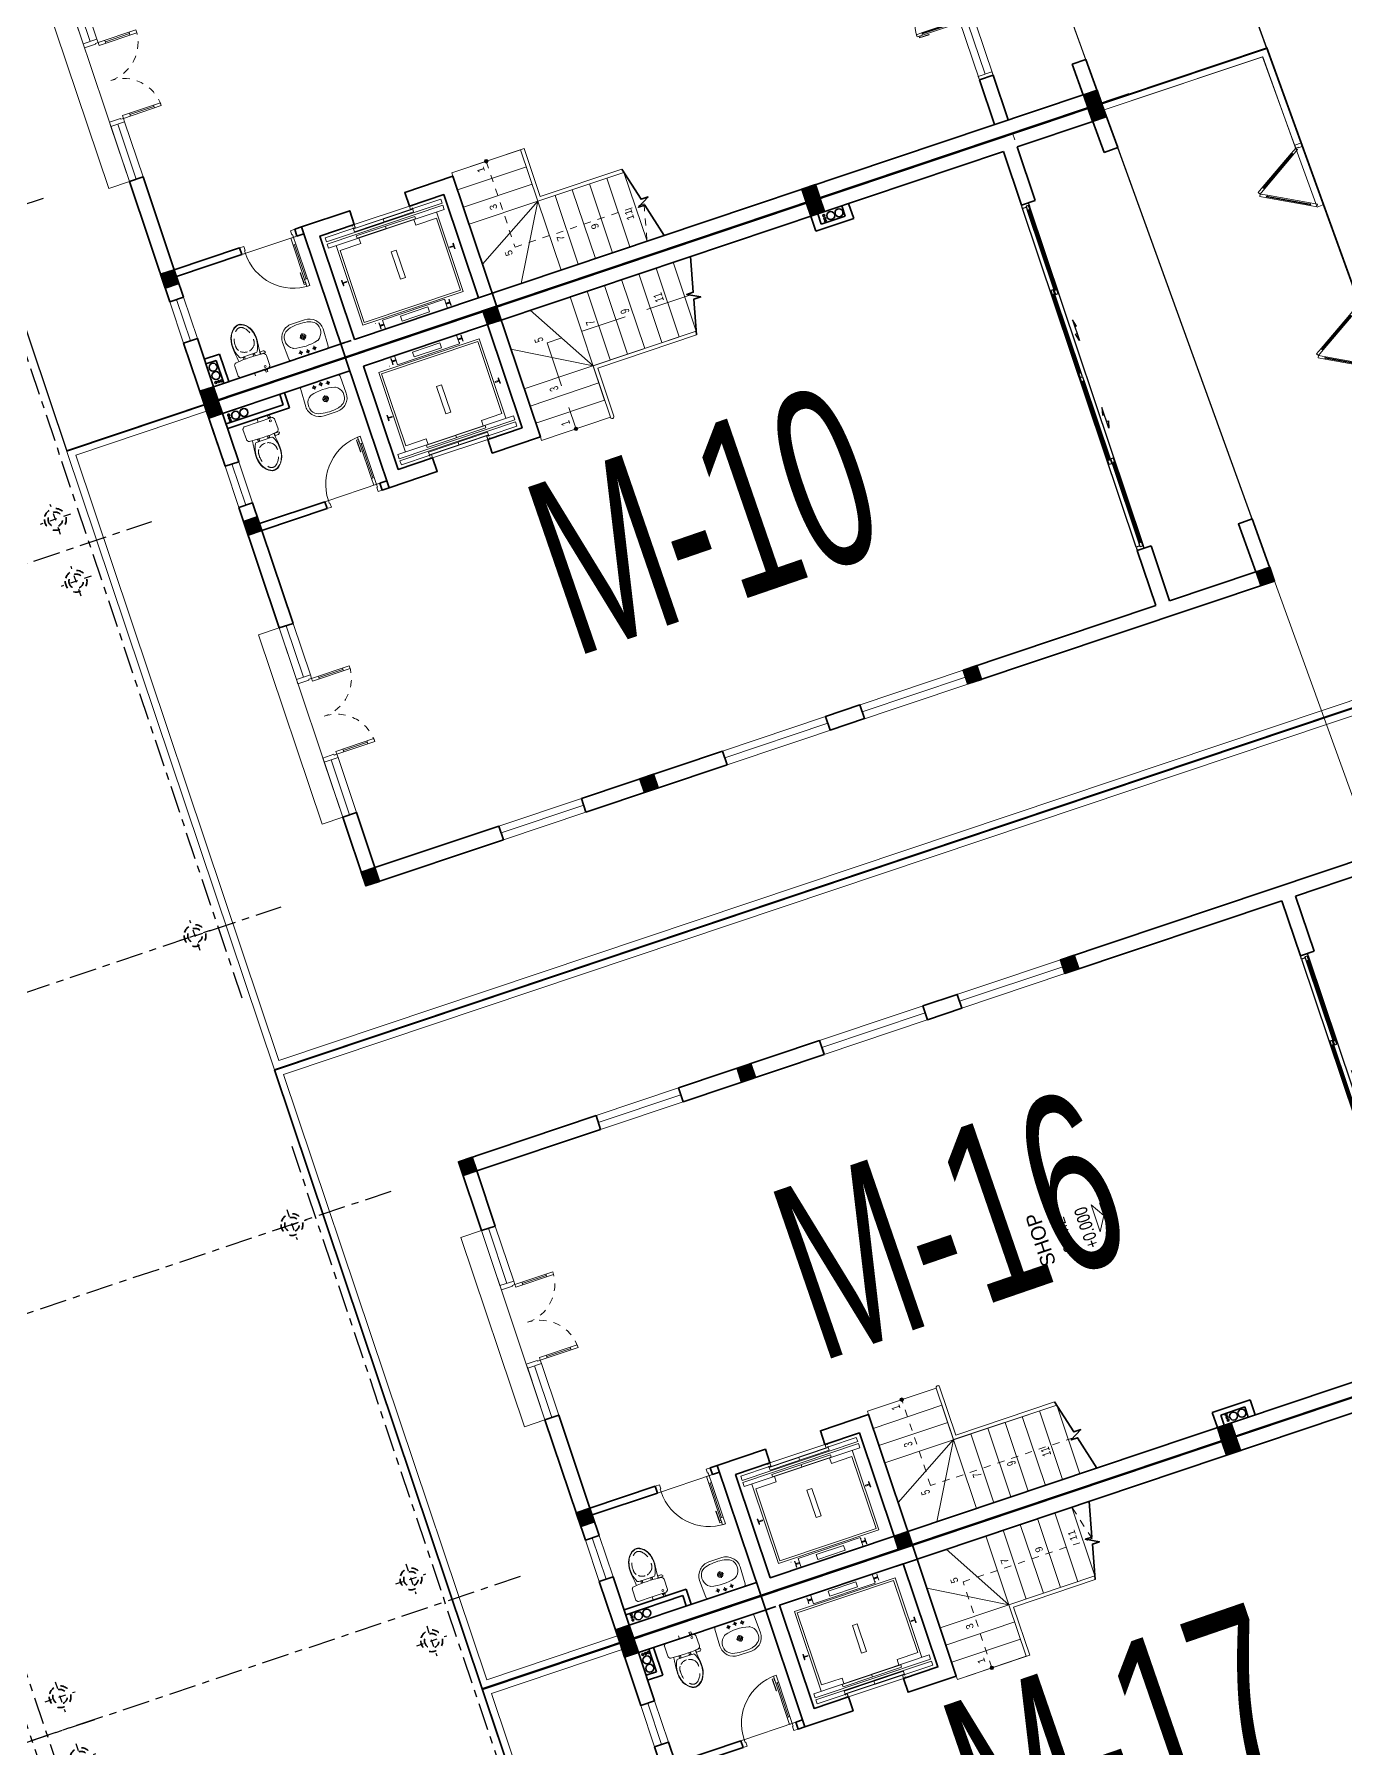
# Model space of a CAD drawing. Header units: metres. Extents: x 568006 to 1139366, y 2064802 to 4131555.
# Drawn here: x 568575.97 to 568594.03, y 2066243.28 to 2066266.89 of the extents above; entities that cross this region are included whole.
import ezdxf
from ezdxf.enums import TextEntityAlignment as Align
from ezdxf.xclip import XClip

# ---------------------------------------------------------------- set-up
doc = ezdxf.new("R2010")
doc.units = ezdxf.units.M
doc.header["$XCLIPFRAME"] = 0
for name, pattern in [('$AUDIT_BAD_LTYPE2', [0]), ('CENTER2', [1.125, 0.75, -0.125, 0.125, -0.125]), ('HIDDEN', [0.375, 0.25, -0.125]), ('HIDDEN2', [0.1875, 0.125, -0.0625]), ('xref-thap C (mb tang 32-2)$0$HIDDEN', [0.375, 0.25, -0.125])]:
    doc.linetypes.add(name, pattern=pattern)
doc.layers.get('0').update_dxf_attribs({"linetype": 'CONTINUOUS'})
doc.layers.get('DEFPOINTS').update_dxf_attribs({"color": 152, "linetype": 'CONTINUOUS'})
for name, color, linetype, lineweight in [('-CONCRETE', 1, 'CONTINUOUS', 35), ('-DIM', 9, 'CONTINUOUS', 13), ('-DOOR', 137, 'CONTINUOUS', 9), ('-FURNITURE', 46, 'CONTINUOUS', 9), ('-HATCH', 8, 'CONTINUOUS', 5), ('-KH', 143, 'CONTINUOUS', 13), ('-LINE1', 7, 'CONTINUOUS', 18), ('-LINE2', 252, 'CONTINUOUS', 9), ('-TEXT', 7, 'CONTINUOUS', 15), ('-WALL', 4, 'CONTINUOUS', 35), ('EC-Thiet bi', 8, 'CONTINUOUS', 25), ('hung-demlonha', 7, 'CONTINUOUS', 15)]:
    doc.layers.add(name, color=color, linetype=linetype, lineweight=lineweight)
for name, color, linetype in [('01.AXIS', 160, 'CENTER2'), ('APOLIC', 7, 'CONTINUOUS'), ('CDC.01.AXIS', 160, 'CENTER2'), ('datOlienke', 42, 'CONTINUOUS'), ('ghi_chu', 7, 'CONTINUOUS'), ('LoLK', 6, 'CONTINUOUS'), ('TEXT25', 2, 'CONTINUOUS'), ('ViaHeS', 32, 'CONTINUOUS')]:
    doc.layers.add(name, color=color, linetype=linetype)
doc.styles.add('1', font='arial.ttf')
doc.styles.add('kieuchuDim', font='arial.ttf', dxfattribs={"width": 0.75})
doc.styles.add('QH1', font='arialbd.ttf', dxfattribs={"width": 0.8})
doc.styles.add('SVN_AVO_thuong', font='')
doc.styles.add('T1', font='', dxfattribs={"height": 200})
doc.styles.get('SVN_AVO_thuong').set_extended_font_data('SVN-Avo')
doc.styles.get('T1').set_extended_font_data('VNgeometric Light')

# ---------------------------------------------------------------- blocks, each defined once
blk = doc.blocks.new('X-5M-DH-2-CORE$0$A$C75E80C28')
at = {"layer": '-LINE2', "linetype": 'Continuous', "ltscale": 2}
for p, q in [((-731, -149), (731, -149)), ((-731, -1305), (-731, -149)), ((-700, -179), (700, -179)), ((-700, -1225), (-700, -179)), ((-557, -113), (-560, -113)), ((-510, -22), (-510, -51)), ((-507, -22), (-510, -22)), ((-510, -109), (-510, -79)), ((-507, -22), (-507, -51)), ((-507, -109), (-507, -79)), ((-456, -57), (-501, -57)), ((-456, -60), (-501, -60)), ((-456, -70), (-501, -70)), ((-456, -73), (-501, -73)), ((-453, -63), (-453, -67)), ((-450, -63), (-450, -67)), ((450, -63), (450, -67)), ((453, -63), (453, -67)), ((456, -57), (501, -57)), ((456, -60), (501, -60)), ((456, -70), (501, -70)), ((456, -73), (501, -73)), ((457, -113), (460, -113)), ((507, -22), (510, -22)), ((507, -22), (507, -51)), ((507, -109), (507, -79)), ((510, -22), (510, -51)), ((510, -109), (510, -79)), ((700, -1225), (700, -179)), ((731, -1305), (731, -149)), ((840, -1305), (-840, -1305)), ((-840, -1365), (-840, -1305)), ((840, -1365), (-840, -1365)), ((840, -1395), (-840, -1395)), ((-840, -1395), (-840, -1455)), ((-700, -1225), (-400, -1225)), ((430, -1406), (-430, -1406)), ((-430, -1406), (-430, -1446)), ((425, -1309), (-425, -1309)), ((-425, -1343), (-425, -1309)), ((425, -1343), (-425, -1343)), ((-400, -1305), (-400, -1225)), ((0, -1309), (0, -1343)), ((0, -1406), (0, -1446)), ((700, -1225), (400, -1225)), ((400, -1305), (400, -1225)), ((425, -1343), (425, -1309)), ((430, -1406), (430, -1446)), ((840, -1365), (840, -1305)), ((840, -1395), (840, -1455)), ((-840, -1455), (-435, -1455)), ((-435, -1450), (-435, -1460)), ((-435, -1450), (-400, -1450)), ((-435, -1460), (-425, -1460)), ((-435, -1490), (-435, -1500)), ((-435, -1490), (-425, -1490)), ((-435, -1500), (-400, -1500)), ((-433, -1452), (-433, -1458)), ((-433, -1452), (-402, -1452)), ((-433, -1458), (-425, -1458)), ((-433, -1492), (-433, -1498)), ((-433, -1492), (-425, -1492)), ((-433, -1498), (-402, -1498)), ((430, -1446), (-430, -1446)), ((-425, -1458), (-425, -1460)), ((-425, -1490), (-425, -1492)), ((-402, -1452), (-402, -1498)), ((400, -1450), (-400, -1450)), ((-400, -1450), (-400, -1500)), ((400, -1450), (400, -1500)), ((435, -1450), (400, -1450)), ((435, -1500), (400, -1500)), ((402, -1452), (402, -1498)), ((433, -1452), (402, -1452)), ((433, -1498), (402, -1498)), ((433, -1458), (425, -1458)), ((425, -1458), (425, -1460)), ((435, -1460), (425, -1460)), ((425, -1490), (425, -1492)), ((435, -1490), (425, -1490)), ((433, -1492), (425, -1492)), ((433, -1452), (433, -1458)), ((433, -1492), (433, -1498)), ((435, -1450), (435, -1460)), ((840, -1455), (435, -1455)), ((435, -1490), (435, -1500))]:
    blk.add_line(p, q, dxfattribs=at)
for points in [[(-450, 0), (-450, -130), (450, -130), (450, 0)], [(-200, -29), (200, -29), (200, -101), (-200, -101)], [(-36, -584), (36, -584), (36, -984), (-36, -984)]]:
    blk.add_lwpolyline(points, close=True, dxfattribs=at)
for points in [[(-780, -789), (-751, -789, 0.414214), (-750, -788), (-750, -784), (-750, -780, 0.414214), (-751, -779), (-780, -779, -0.256978), (-784, -782), (-798, -782, -0.414214), (-801, -779), (-804, -750, 0.414214), (-807, -746), (-812, -746), (-812, -784), (-812, -822), (-807, -822, 0.414214), (-804, -818), (-801, -789, -0.414214), (-798, -786), (-784, -786, -0.256978), (-780, -789)], [(780, -789), (751, -789, -0.414214), (750, -788), (750, -784), (750, -780, -0.414214), (751, -779), (780, -779, 0.256978), (784, -782), (798, -782, 0.414214), (801, -779), (804, -750, -0.414214), (807, -746), (812, -746), (812, -784), (812, -822), (807, -822, -0.414214), (804, -818), (801, -789, 0.414214), (798, -786), (784, -786, 0.256978), (780, -789)]]:
    blk.add_lwpolyline(points, format="xyb", dxfattribs=at)
for centre, radius, start, end in [((-501, -51), 9.4, 180, 270), ((-501, -79), 9.4, 90, 180), ((-501, -51), 6.2, 180, 270), ((-501, -79), 6.2, 90, 180), ((-456, -63), 6.2, 360, 90), ((-456, -63), 3, 360, 90), ((-456, -67), 6.2, 270, 360), ((-456, -67), 3, 270, 360), ((456, -63), 6.2, 90, 180), ((456, -67), 6.2, 180, 270), ((456, -63), 3, 90, 180), ((456, -67), 3, 180, 270), ((501, -51), 6.2, 270, 360), ((501, -51), 9.4, 270, 360), ((501, -79), 9.4, 360, 90), ((501, -79), 6.2, 360, 90)]:
    blk.add_arc(centre, radius, start, end, dxfattribs=at)
blk = doc.blocks.new('A$C3F71457E')
at = {"layer": '-CONCRETE'}
blk.add_lwpolyline([(0, -100), (0, 400), (-1500, 400), (-1500, -1400), (0, -1400), (0, -900), (200, -900), (200, -1600), (-1700, -1600), (-1700, 600), (200, 600), (200, -100), (0, -100)], dxfattribs=at)
at = {"layer": '-LINE1'}
blk.add_line((0, -900), (0, -100), dxfattribs=at)
at = {"color": 2, "rotation": 90}
blk.add_blockref('X-5M-DH-2-CORE$0$A$C75E80C28', (-1500, -500), dxfattribs=at)
blk = doc.blocks.new('A$C18091ED7')
for p, q in [((0, -42), (0, 0)), ((146, -27), (179, -27)), ((146, -27), (146, -30)), ((146, -30), (166, -30)), ((153, -37), (146, -30)), ((152, 0), (152, -27)), ((152, 0), (179, 0)), ((153, -37), (166, -37)), ((153, -40), (153, -37)), ((153, -40), (178, -40)), ((153, -40), (178, -40)), ((153, -40), (153, -42)), ((185, -30), (166, -30)), ((178, -37), (166, -37)), ((185, -30), (178, -37)), ((178, -37), (178, -40)), ((178, -40), (178, -42)), ((179, 0), (179, -27)), ((179, -27), (185, -27)), ((185, -27), (185, -30)), ((-83, -267), (-83, -300)), ((-83, -278), (-83, -288)), ((-61, -290), (-83, -290)), ((-63, -265), (-81, -265)), ((-61, -267), (-61, -300)), ((61, -267), (61, -300)), ((61, -290), (83, -290)), ((63, -265), (81, -265)), ((83, -267), (83, -300)), ((83, -278), (83, -288)), ((165, -262), (165, -290)), ((168, -260), (228, -260)), ((168, -292), (207, -292)), ((231, -274), (231, -262))]:
    blk.add_line(p, q)
for points in [[(230, -219, -0.137407), (225, -235), (222, -241, -0.236081), (198, -255, -0.051961), (-198, -255, -0.236081), (-222, -241), (-225, -235, -0.137407), (-230, -219), (-230, -72, -0.198912), (-226, -63), (-209, -46, -0.198912), (-200, -42), (0, -42), (200, -42, -0.198912), (209, -46), (226, -63, -0.198912), (230, -72)], [(144, -619, -0.212405), (26, -734, -0.027685), (-1, -739, -0.022279), (-26, -734, -0.212405), (-144, -619, -0.142796), (-167, -428, -0.093005), (-128, -309, -0.256439), (-111, -300), (0, -300), (111, -300, -0.256439), (128, -309, -0.093005), (167, -428, -0.142796)]]:
    blk.add_lwpolyline(points, format="xyb", close=True)
at = {"linetype": 'xref-thap C (mb tang 32-2)$0$HIDDEN', "ltscale": 100}
blk.add_lwpolyline([(61, -669, -0.199031), (0, -699, -0.199031), (-61, -669, -0.218924), (-132, -478, -0.153791), (-112, -404, -0.236701), (0, -348, -0.236701), (112, -404, -0.153791), (132, -478, -0.218924)], format="xyb", close=True, dxfattribs=at)
blk.add_circle((166, -78), 13.9)
for centre, radius, start, end in [((-81, -267), 1.98, 90, 180), ((-63, -267), 1.98, 0, 90), ((63, -267), 1.98, 90, 180), ((81, -267), 1.98, 0, 90), ((168, -262), 2.47, 90, 180), ((168, -290), 2.47, 180, 270), ((207, -277), 15.5, 270, 306.4659), ((168, -225), 80.1, 306.4659, 320.3123), ((228, -274), 2.47, 320.3123, 0)]:
    blk.add_arc(centre, radius, start, end)
for points in [[(-156, -259), (-157, -267), (-164, -328), (-169, -385), (-184, -528), (-136, -679), (-50, -735), (-20, -741), (0, -744)], [(156, -259), (157, -267), (164, -328), (169, -385), (184, -528), (136, -679), (50, -735), (20, -741), (0, -744)]]:
    blk.add_open_spline(points, degree=3, knots=[130.613938, 130.613938, 130.613938, 130.613938, 152.852109, 311.129351, 417.703951, 561.383393, 697.692632, 710.812262, 710.812262, 710.812262, 710.812262])
blk = doc.blocks.new('*U286')
at = {"linetype": '$AUDIT_BAD_LTYPE2'}
for p, q in [((70, 100), (70, 600)), ((90, 600), (90, 100))]:
    blk.add_line(p, q, dxfattribs=at)
for points in [[(50, 600), (90, 600), (90, 700), (50, 700), (50, 600)], [(50, 603), (50, 100)], [(50, 100), (90, 100), (90, 0), (50, 0), (50, 100)]]:
    blk.add_lwpolyline(points)
for points in [[(118, 495), (118, 664), (90, 664), (90, 636), (113, 636), (113, 495)], [(0, 0), (50, 0), (50, -40), (60, -40), (60, -100), (0, -100)], [(800, 0), (750, 0), (750, -40), (740, -40), (740, -100), (800, -100)]]:
    blk.add_lwpolyline(points, close=True)
at = {"linetype": '$AUDIT_BAD_LTYPE2', "ltscale": 0.3}
blk.add_arc((50, 0), 700, 0, 90, dxfattribs=at)
blk = doc.blocks.new('C2')
at = {"layer": '-LINE1', "lineweight": 18}
blk.add_line((191910, -38809), (191841, -38737), dxfattribs=at)
at = {"ltscale": 100}
for p, q in [((191812, -37952), (192387, -38121)), ((192397, -38087), (191821, -37918)), ((191847, -38612), (191705, -38029)), ((191739, -38021), (191881, -38604))]:
    blk.add_line(p, q, dxfattribs=at)
for points in [[(191716, -37924), (191739, -38021), (191727, -38024), (191725, -38014), (191715, -38016), (191717, -38026), (191705, -38029), (191682, -37932)], [(191716, -37924), (191812, -37952), (191815, -37940), (191805, -37937), (191808, -37927), (191818, -37930), (191821, -37918), (191725, -37890)], [(192394, -38099), (192403, -38102), (192400, -38111), (192391, -38109), (192387, -38121), (192483, -38149), (192493, -38115), (192397, -38087)], [(191902, -38728), (191895, -38735), (191870, -38709), (191841, -38737), (191910, -38809), (191947, -38775)], [(191859, -38609), (191861, -38619), (191871, -38616), (191869, -38607), (191881, -38604), (191904, -38701), (191870, -38709), (191847, -38612)]]:
    blk.add_lwpolyline(points, close=True, dxfattribs=at)
at = {"color": 8, "ltscale": 100}
for points in [[(191808, -37927), (191805, -37937), (192400, -38111), (192403, -38102)], [(191715, -38016), (191725, -38014), (191871, -38616), (191861, -38619)]]:
    blk.add_lwpolyline(points, close=True, dxfattribs=at)
blk = doc.blocks.new('A$C5C575821')
at = {"layer": '-CONCRETE'}
h = blk.add_hatch(color=256, dxfattribs=at)
h.dxf.hatch_style = 1
h.paths.add_polyline_path([(0, 200), (0, 0), (200, 0), (200, 200)])
blk.add_lwpolyline([(0, 0), (200, 0), (200, 200), (0, 200)], close=True, dxfattribs=at)
blk = doc.blocks.new('*U268')
for p, q in [((-1110, 450), (-1150, 450)), ((-1130, 100), (-1130, 450)), ((-90, 450), (-50, 450)), ((-70, 100), (-70, 450)), ((-1110, 100), (-1150, 100)), ((-90, 100), (-50, 100))]:
    blk.add_line(p, q)
for points in [[(-1150, 0), (-1110, 0), (-1110, 550), (-1150, 550)], [(-50, 0), (-90, 0), (-90, 550), (-50, 550)], [(-1200, -200), (-1140, -200), (-1140, -40), (-1150, -40), (-1150, 0), (-1200, 0)], [(0, -200), (-60, -200), (-60, -40), (-50, -40), (-50, 0), (0, 0)]]:
    blk.add_lwpolyline(points, close=True)
at = {"linetype": 'HIDDEN', "ltscale": 0.1}
for centre, start, end in [((-1150, 0), 0, 90), ((-50, 0), 90, 180)]:
    blk.add_arc(centre, 550, start, end, dxfattribs=at)
blk = doc.blocks.new('A$C4ace49fd')
for p, q in [((167, 414), (224, 414)), ((195, 383), (195, 443)), ((267, 429), (324, 429)), ((295, 398), (295, 458)), ((295, 165), (295, 264)), ((367, 414), (424, 414)), ((395, 383), (395, 443)), ((249, 215), (342, 215))]:
    blk.add_line(p, q)
for points in [[(0, 200, 0.414214), (200, 0), (390, 0, 0.414214), (590, 200), (581, 446, 0.409799), (551, 475), (39, 475, 0.403607), (9, 446)], [(177, 40, 0.090773), (424, 43, 0.149887), (521, 96, 0.430722), (482, 321, 0.080637), (470, 327, 0.127732), (125, 329, 0.074208), (114, 325, 0.443092), (69, 96, 0.13364), (154, 46, 0.033617)]]:
    blk.add_lwpolyline(points, format="xyb", close=True)
for centre, radius in [((195, 414), 17.5), ((295, 215), 37.5), ((295, 215), 22.5), ((295, 215), 22.5), ((295, 429), 17.5), ((395, 414), 17.5)]:
    blk.add_circle(centre, radius)
blk = doc.blocks.new('*U182')
at = {"color": 8, "ltscale": 100}
for p, q in [((50, 100), (4969, 100)), ((50, 0), (4969, 0))]:
    blk.add_line(p, q, dxfattribs=at)
at = {"ltscale": 100}
for p, q in [((105, 45), (1245, 45)), ((1245, 10), (105, 10)), ((1315, 90), (2440, 90)), ((2440, 55), (1315, 55)), ((3704, 90), (2580, 90)), ((2580, 55), (3704, 55)), ((4914, 45), (3774, 45)), ((3774, 10), (4914, 10))]:
    blk.add_line(p, q, dxfattribs=at)
for points in [[(50, 100), (0, 100), (0, 0), (50, 0), (50, 10), (35, 10), (35, 45), (50, 45)], [(5019, 0), (4969, 0), (4969, 10), (4984, 10), (4984, 45), (4969, 45), (4969, 100), (5019, 100)]]:
    blk.add_lwpolyline(points, close=True)
for points in [[(105, 32), (95, 32), (95, 22), (105, 22), (105, 10), (35, 10), (35, 45), (105, 45)], [(1245, 90), (1315, 90), (1315, 77), (1305, 77), (1305, 67), (1315, 67), (1315, 55), (1245, 55)], [(1315, 10), (1245, 10), (1245, 22), (1255, 22), (1255, 32), (1245, 32), (1245, 45), (1315, 45)], [(2440, 67), (2450, 67), (2450, 77), (2440, 77), (2440, 90), (2510, 90), (2510, 55), (2440, 55)], [(2580, 67), (2570, 67), (2570, 77), (2580, 77), (2580, 90), (2510, 90), (2510, 55), (2580, 55)], [(3774, 90), (3704, 90), (3704, 77), (3714, 77), (3714, 67), (3704, 67), (3704, 55), (3774, 55)], [(3704, 10), (3774, 10), (3774, 22), (3764, 22), (3764, 32), (3774, 32), (3774, 45), (3704, 45)], [(4914, 32), (4924, 32), (4924, 22), (4914, 22), (4914, 10), (4984, 10), (4984, 45), (4914, 45)]]:
    blk.add_lwpolyline(points, close=True, dxfattribs=at)
at = {"color": 8, "ltscale": 100}
for points in [[(1255, 32), (1255, 22), (95, 22), (95, 32)], [(1305, 67), (1305, 77), (2450, 77), (2450, 67)], [(3714, 67), (3714, 77), (2570, 77), (2570, 67)], [(3764, 32), (3764, 22), (4924, 22), (4924, 32)]]:
    blk.add_lwpolyline(points, close=True, dxfattribs=at)
for points in [[(1822, -65), (1822, -90), (1722, -65), (2022, -65), (1922, -40), (1922, -65)], [(3197, -65), (3197, -90), (3297, -65), (2997, -65), (3097, -40), (3097, -65)]]:
    blk.add_lwpolyline(points)
blk = doc.blocks.new('A$C6C59402F')
at = {"layer": '-HATCH', "true_color": 0x8c8896}
h = blk.add_hatch(color=252, dxfattribs=at)
h.dxf.hatch_style = 1
edge = h.paths.add_edge_path()
edge.add_arc((7.05, 10.91), 0.0246, 0, 360)
at = {"layer": '-CONCRETE'}
for centre, radius in [((8.671, 15.388), 0.013), ((8.72, 15.297), 0.055), ((8.709, 15.388), 0.013), ((8.751, 15.388), 0.013), ((8.72, 15.177), 0.055), ((8.671, 6.738), 0.013), ((8.72, 6.647), 0.055), ((8.709, 6.738), 0.013), ((8.751, 6.738), 0.013), ((8.72, 6.527), 0.055)]:
    blk.add_circle(centre, radius, dxfattribs=at)
at = {"layer": '-DOOR'}
for p, q in [((5.75, 15.66), (3, 15.66)), ((2, 13.66), (2, 12.46)), ((2, 12.46), (2, 13.66)), ((2.1, 13.66), (2.1, 12.46)), ((2.1, 12.46), (2.1, 13.66)), ((2.2, 13.66), (2.2, 12.46)), ((2.2, 12.46), (2.2, 13.66)), ((2.099, 10.41), (2.1, 8.91)), ((2, 8.41), (2, 8.91)), ((2.199, 8.41), (2.199, 8.91)), ((2.1, 8.41), (2.1, 6.91))]:
    blk.add_line(p, q, dxfattribs=at)
for points in [[(3.8, 15.66), (3, 15.66), (3, 15.46), (3.8, 15.46)], [(5.75, 15.66), (5, 15.66), (5, 15.46), (5.75, 15.46)], [(7.5, 15.66), (8.1, 15.66), (8.1, 15.46), (7.5, 15.46)], [(2.199, 6.91), (2.2, 10.41), (2, 10.41), (1.999, 6.91)]]:
    blk.add_lwpolyline(points, close=True, dxfattribs=at)
for points in [[(3.8, 15.56), (3, 15.56)], [(5.75, 15.56), (5, 15.56)], [(8.1, 15.56), (7.5, 15.56)]]:
    blk.add_lwpolyline(points, dxfattribs=at)
at = {"layer": '-KH', "linetype": 'HIDDEN2', "ltscale": 5}
blk.add_lwpolyline([(8.3, 8.838), (8.3, 10.91), (7.075, 10.91)], dxfattribs=at)
at = {"layer": '-KH'}
blk.add_circle((7.05, 10.91), 0.0246, dxfattribs=at)
at = {"layer": '-LINE1'}
for p, q in [((7.05, 10.41), (7.05, 11.41)), ((7.05, 11.41), (7.1, 11.41)), ((7.3, 11.41), (7.3, 10.41)), ((7.55, 11.41), (7.55, 10.41)), ((7.8, 11.41), (7.8, 8.91)), ((7.8, 10.41), (8.377, 11.41)), ((7.8, 10.41), (8.8, 10.987)), ((7.8, 10.41), (7.05, 10.41)), ((7.3, 10.41), (8.8, 10.41)), ((7.8, 8.91), (7.8, 10.41)), ((7.75, 10.36), (7.05, 10.36)), ((7.75, 8.922), (7.75, 10.36)), ((7.8, 10.16), (8.8, 10.16)), ((7.8, 9.91), (8.8, 9.91)), ((7.8, 9.66), (8.8, 9.66)), ((7.8, 9.41), (8.8, 9.41)), ((7.8, 9.16), (8.8, 9.16)), ((7.8, 8.91), (8.8, 8.91)), ((9, 3.91), (8.9, 3.91))]:
    blk.add_line(p, q, dxfattribs=at)
blk.add_lwpolyline([(9, 0.21), (9, 17.66), (0, 17.66), (0, 0)], close=True, dxfattribs=at)
for points in [[(8.9, 15.66), (8.9, 17.56), (0.1, 17.56), (0.1, 0.102), (4.298, 0.2)], [(3, 15.66), (3, 15.96), (5.75, 15.96), (5.75, 15.66)], [(7.523, 0.276), (8.9, 0.308), (8.9, 2.61)]]:
    blk.add_lwpolyline(points, dxfattribs=at)
blk.add_arc((7.05, 10.385), 0.025, 90, 270, dxfattribs=at)
at = {"layer": '-LINE2'}
blk.add_line((7.2, 13.71), (7.2, 14.51), dxfattribs=at)
at = {"layer": '-WALL'}
for p, q in [((2, 15.66), (3, 15.66)), ((2, 13.66), (2, 15.66)), ((3, 15.66), (3, 15.46)), ((5.75, 15.66), (7.5, 15.66)), ((5.75, 15.46), (5.75, 15.66)), ((7.5, 15.66), (7.5, 15.46)), ((8.1, 15.66), (8.1, 15.46)), ((8.1, 15.66), (9, 15.66)), ((9, 15.66), (9, 2.615)), ((2.2, 15.46), (3, 15.46)), ((2.2, 13.66), (2.2, 15.46)), ((5.75, 15.46), (7.1, 15.46)), ((7.1, 14.51), (7.1, 15.46)), ((7.2, 15.46), (7.5, 15.46)), ((7.2, 14.51), (7.2, 15.46)), ((8.1, 15.46), (8.8, 15.46)), ((8.58, 14.56), (8.58, 15.46)), ((8.65, 14.63), (8.65, 15.46)), ((8.8, 15.46), (8.8, 13.61)), ((7.2, 14.51), (7.1, 14.51)), ((8.58, 14.56), (8.8, 14.56)), ((8.65, 14.63), (8.8, 14.63)), ((7.1, 13.61), (7.1, 13.71)), ((7.2, 13.71), (7.1, 13.71)), ((7.2, 13.61), (7.2, 13.71)), ((2, 13.66), (2.2, 13.66)), ((2, 12.46), (2, 10.41)), ((2, 12.46), (2.2, 12.46)), ((2.2, 12.46), (2.2, 10.41)), ((8.8, 11.41), (8.8, 4.11)), ((2.199, 10.41), (2, 10.41)), ((2, 10.41), (2.2, 10.41)), ((2.199, 6.91), (1.999, 6.91)), ((2, 2.452), (2, 6.91)), ((2, 6.91), (2.2, 6.91)), ((2.2, 4.11), (2.2, 6.91)), ((8.58, 6.36), (8.58, 6.91)), ((8.58, 6.91), (8.8, 6.91)), ((8.65, 6.46), (8.65, 6.81)), ((8.65, 6.46), (8.8, 6.46)), ((8.58, 6.36), (8.8, 6.36)), ((3, 4.11), (2.2, 4.11)), ((3, 3.91), (3, 4.11)), ((8.8, 4.11), (8.019, 4.11)), ((8.019, 3.91), (8.019, 4.11)), ((8.019, 4.11), (8.019, 3.91)), ((3, 3.91), (2.2, 3.91)), ((2.2, 2.657), (2.2, 3.91)), ((8.8, 3.91), (8.019, 3.91)), ((8.8, 3.91), (8.8, 2.81)), ((8.345, 2.8), (8.8, 2.81)), ((8.35, 2.6), (9, 2.615))]:
    blk.add_line(p, q, dxfattribs=at)
at = {"layer": '-WALL', "color": 250}
for p, q in [((2.2, 8.91), (2, 8.91)), ((2.2, 8.41), (2, 8.41))]:
    blk.add_line(p, q, dxfattribs=at)
at = {"layer": '-WALL'}
blk.add_lwpolyline([(2, 8.91), (2.2, 8.91), (2.2, 8.41), (2, 8.41)], close=True, dxfattribs=at)
for points in [[(7.75, 8.922), (8.226, 8.803), (8.226, 8.702), (8.32, 8.874), (8.32, 8.78), (8.8, 8.66)], [(8.65, 6.81), (8.8, 6.81)], [(2, 2.452), (2.91, 2.473), (2.905, 2.673), (2.2, 2.657)], [(8.35, 2.6), (8.345, 2.8)]]:
    blk.add_lwpolyline(points, dxfattribs=at)
at = {"layer": 'EC-Thiet bi'}
blk.add_lwpolyline([(2.65, 2.467), (8.35, 2.6)], dxfattribs=at)
at = {"layer": '-DOOR'}
for name, p, xscale, yscale, zscale, rotation in [('*U268', (5, 15.46), -0.001, 0.001, 0.001, 180), ('*U286', (7.2, 13.71), -0.001, 0.001, 0.001, 269.9999999899506), ('C2', (115.959, 163.258), -0.001, 0.001, 0.001, 44.96683109927837), ('C2', (-111.541, 157.95), 0.0009999999999999994, 0.0009999999999999994, 0.0009999999999999994, 317.706486857325)]:
    blk.add_blockref(name, p, dxfattribs=dict(at, xscale=xscale, yscale=yscale, zscale=zscale, rotation=rotation))
at = {"layer": '-FURNITURE', "yscale": 0.001, "zscale": 0.001, "rotation": 270}
for name, p, xscale in [('A$C18091ED7', (8.574, 15.034), 0.001), ('A$C4ace49fd', (8.325, 13.754), -0.001)]:
    blk.add_blockref(name, p, dxfattribs=dict(at, xscale=xscale))
at = {"layer": '-WALL', "xscale": 0.001, "yscale": 0.001, "zscale": 0.001}
for p in [(2, 15.46), (7.1, 15.46), (8.8, 15.46), (2, 11.41), (8.8, 11.41), (2, 6.71), (8.8, 6.71), (2, 2.452), (8.8, 2.615)]:
    blk.add_blockref('A$C5C575821', p, dxfattribs=at)
at = {"layer": '-WALL', "xscale": 0.001, "yscale": 0.001, "zscale": 0.001, "rotation": 180}
blk.add_blockref('A$C3F71457E', (7.3, 12.01), dxfattribs=at)
at = {"layer": 'EC-Thiet bi', "xscale": 0.001, "yscale": 0.001, "zscale": 0.001}
blk.add_blockref('*U182', (3, 4.01), dxfattribs=at)
at = {"layer": 'DEFPOINTS', "style": 'T1', "width": 0.7}
for s, p in [('1', (7.139, 10.962)), ('3', (7.639, 10.962)), ('5', (8.342, 10.946)), ('7', (8.342, 10.196)), ('9', (8.342, 9.696)), ('11', (8.342, 9.196))]:
    blk.add_text(s, height=0.12, dxfattribs=at).set_placement(p)
blk = doc.blocks.new('A$C758D662A')
at = {"linetype": 'HIDDEN', "ltscale": 500}
for radius in [300, 200]:
    blk.add_circle((0, 0), radius, dxfattribs=at)
at = {"layer": 'CDC.01.AXIS', "ltscale": 200}
for p, q in [((437, 0), (-437, 0)), ((0, 437), (0, -437))]:
    blk.add_line(p, q, dxfattribs=at)
blk = doc.blocks.new('MAU M1SH')
at = {"layer": '01.AXIS', "ltscale": 500}
for p, q in [((-370, 15724), (-370, -2671)), ((5410, 15724), (5410, -2671)), ((-1468, 14700), (6323, 14700)), ((-1468, 9100), (6323, 9100)), ((-1468, 4400), (6323, 4400)), ((-1575, -100), (6216, -100))]:
    blk.add_line(p, q, dxfattribs=at)
at = {"xscale": 0.5, "yscale": 0.5, "zscale": 0.5}
for p in [(-30, 14700), (5070, 14700), (-30, 9550), (5070, 9550), (-30, 8650), (5070, 8650), (-30, 4850), (5070, 4850), (-30, 3950), (5070, 3950), (-30, -100), (5070, -100)]:
    blk.add_blockref('A$C758D662A', p, dxfattribs=at)
blk = doc.blocks.new('*U181')
for points in [[(22, 564), (22, 734), (50, 734), (50, 706), (27, 706), (27, 564)], [(0, 0), (50, 0), (50, -40), (60, -40), (60, -246), (0, -246)], [(1599, 0), (1549, 0), (1549, -40), (1539, -40), (1539, -246), (1599, -246)]]:
    blk.add_lwpolyline(points, close=True)
for points in [[(50, 670), (90, 670), (90, 770), (50, 770), (50, 670)], [(50, 673), (50, 100)], [(1549, 629), (1509, 629), (1509, 729), (1549, 729), (1549, 629)], [(1549, 632), (1549, 100)], [(50, 100), (90, 100), (90, 0), (50, 0), (50, 100)], [(1549, 100), (1509, 100), (1509, 0), (1549, 0), (1549, 100)]]:
    blk.add_lwpolyline(points)
at = {"ltscale": 0.3}
for points in [[(820, 0, 0.414214), (50, 770, 0.414214)], [(820, 0, -0.414214), (1549, 729, -0.414214)]]:
    blk.add_lwpolyline(points, format="xyb", dxfattribs=at)
at = {"layer": 'APOLIC', "linetype": '$AUDIT_BAD_LTYPE2'}
for p, q in [((70, 100), (70, 670)), ((90, 670), (90, 100)), ((1509, 629), (1509, 100)), ((1529, 100), (1529, 629))]:
    blk.add_line(p, q, dxfattribs=at)
blk = doc.blocks.new('M15')
at = {"layer": '-HATCH', "true_color": 0x8c8896}
h = blk.add_hatch(color=252, dxfattribs=at)
h.dxf.hatch_style = 1
edge = h.paths.add_edge_path()
edge.add_arc((1949, 10695), 24.6, 0, 360)
at = {"layer": '-CONCRETE'}
for centre, radius in [((243, 15197, 0), 13), ((243, 15155, 0), 13), ((243, 15117, 0), 13), ((334, 15166, 0), 55), ((455, 15166, 0), 55)]:
    blk.add_circle(centre, radius, dxfattribs=at)
at = {"layer": '-DOOR'}
for p, q in [((3250, 15446), (6000, 15446)), ((3950, 3896), (850, 3896)), ((1643, 3796), (900, 3796)), ((3950, 3696), (850, 3696))]:
    blk.add_line(p, q, dxfattribs=at)
for points in [[(1500, 15446), (900, 15446), (900, 15246), (1500, 15246)], [(3250, 15446), (4050, 15446), (4050, 15246), (3250, 15246)], [(5250, 15446), (6000, 15446), (6000, 15246), (5250, 15246)], [(900, 3696), (850, 3696), (850, 3896), (900, 3896)]]:
    blk.add_lwpolyline(points, close=True, dxfattribs=at)
for points in [[(900, 15346), (1500, 15346)], [(3250, 15346), (4050, 15346)], [(5250, 15346), (6000, 15346)]]:
    blk.add_lwpolyline(points, dxfattribs=at)
at = {"layer": '-HATCH'}
blk.add_line((1800, 13496), (1800, 14296), dxfattribs=at)
at = {"layer": '-KH', "linetype": 'HIDDEN2', "ltscale": 5}
blk.add_line((700, 8820), (200, 8945), dxfattribs=at)
blk.add_lwpolyline([(1949, 10695), (700, 10695), (700, 8820)], dxfattribs=at)
at = {"layer": '-KH'}
blk.add_circle((1949, 10695), 24.6, dxfattribs=at)
at = {"layer": '-LINE1'}
for p, q in [((1200, 10195), (623, 11195)), ((1200, 11195), (1200, 10195)), ((1450, 10195), (1450, 11195)), ((1450, 11195), (1450, 10195)), ((1700, 10195), (1700, 11195)), ((1700, 11195), (1700, 10195)), ((1900, 11195), (1949, 11195)), ((1949, 10195), (1949, 11195)), ((1949, 11195), (1949, 10145)), ((1200, 10195), (200, 10772)), ((1200, 8945), (1200, 10195)), ((1200, 10195), (1949, 10195)), ((1250, 8958), (1250, 10145)), ((1250, 10145), (1949, 10145))]:
    blk.add_line(p, q, dxfattribs=at)
at = {"layer": '-LINE1', "lineweight": 18}
for p, q in [((1200, 10195), (200, 10195)), ((1200, 9945), (200, 9945)), ((1200, 9695), (200, 9695)), ((1200, 9445), (200, 9445)), ((1200, 9195), (200, 9195)), ((1200, 8945), (200, 8945)), ((200, 8695), (200, 8695))]:
    blk.add_line(p, q, dxfattribs=at)
at = {"layer": '-LINE1'}
blk.add_lwpolyline([(6000, 15446), (6000, 15746), (3250, 15746), (3250, 15446)], dxfattribs=at)
at = {"layer": '-LINE2'}
blk.add_line((3950, 3696), (850, 3696), dxfattribs=at)
blk.add_lwpolyline([(650, 2416), (4445, 2504)], dxfattribs=at)
at = {"layer": '-WALL'}
for p, q in [((0, 15446), (900, 15446)), ((0, 2801), (0, 15446)), ((900, 15246), (900, 15446)), ((1500, 15446), (3250, 15446)), ((1500, 15246), (1500, 15446)), ((3250, 15246), (3250, 15446)), ((200, 15246), (900, 15246)), ((200, 13346), (200, 15246)), ((530, 15096), (530, 15246)), ((600, 15026), (600, 15246)), ((1500, 15246), (1800, 15246)), ((1800, 14296), (1800, 15246)), ((1900, 15246), (3250, 15246)), ((1900, 14296), (1900, 15246)), ((530, 15096), (200, 15096)), ((600, 15026), (200, 15026)), ((1800, 14296), (1900, 14296)), ((1800, 13496), (1900, 13496)), ((1800, 13396), (1800, 13496)), ((200, 13396), (200, 13246)), ((200, 11496), (200, 2605)), ((850, 3896), (200, 3896)), ((850, 3696), (850, 3896)), ((850, 3696), (200, 3696)), ((200, 2605), (650, 2616)), ((650, 2616), (650, 2416)), ((650, 2416), (0, 2401))]:
    blk.add_line(p, q, dxfattribs=at)
for points in [[(1900, 13496), (1900, 13396)], [(1250, 8958), (774, 8838), (774, 8737), (680, 8909), (680, 8815), (200, 8695)]]:
    blk.add_lwpolyline(points, dxfattribs=at)
at = {"layer": 'LoLK'}
blk.add_lwpolyline([(6001, 140), (11000, 5256), (11000, 17446), (0, 17446), (0, 0)], close=True, dxfattribs=at)
at = {"layer": '-DOOR'}
for name, p, rotation in [('*U268', (4050, 15246), 180), ('*U286', (1800, 13496), 90.00000000000001)]:
    blk.add_blockref(name, p, dxfattribs=dict(at, rotation=rotation))
at = {"layer": '-DOOR', "xscale": 0.8130081300813009, "yscale": 0.8130081300813009, "zscale": 0.8130081300813009}
blk.add_blockref('*U181', (1643, 3896), dxfattribs=at)
at = {"layer": '-FURNITURE', "xscale": -1, "rotation": 90}
blk.add_blockref('A$C18091ED7', (158, 14649), dxfattribs=at)
at = {"layer": '-FURNITURE', "rotation": 90.00000000000001}
blk.add_blockref('A$C4ace49fd', (675, 13562), dxfattribs=at)
at = {"layer": '-WALL', "xscale": -1}
for p in [(200, 15246), (1900, 15246), (200, 6496), (200, 2401)]:
    blk.add_blockref('A$C5C575821', p, dxfattribs=at)
at = {"layer": '-WALL', "xscale": -1, "rotation": 180}
blk.add_blockref('A$C3F71457E', (1700, 11796), dxfattribs=at)
at = {"layer": '-TEXT', "style": 'T1'}
for s, p in [('5', (613, 10753)), ('3', (1282, 10753)), ('1', (1824, 10753)), ('7', (581, 10010)), ('9', (586, 9510)), ('11', (547, 9010))]:
    blk.add_text(s, height=100, rotation=0, dxfattribs=at).set_placement(p)
blk = doc.blocks.new('M16')
at = {"layer": '-HATCH', "true_color": 0x8c8896}
h = blk.add_hatch(color=252, dxfattribs=at)
h.dxf.hatch_style = 1
edge = h.paths.add_edge_path()
edge.add_arc((1950, 11114), 24.6, 0, 360)
at = {"layer": '-CONCRETE'}
for centre, radius in [((249, 15592, 0), 13), ((291, 15592, 0), 13), ((329, 15592, 0), 13), ((280, 15502, 0), 55), ((280, 15381, 0), 55), ((280, 6852, 0), 55), ((249, 6942, 0), 13), ((291, 6942, 0), 13), ((329, 6942, 0), 13), ((280, 6731, 0), 55)]:
    blk.add_circle(centre, radius, dxfattribs=at)
at = {"layer": '-DOOR'}
for p, q in [((3250, 15864), (6000, 15864)), ((6800, 13864), (6800, 12664)), ((6800, 12664), (6800, 13864)), ((6900, 13864), (6900, 12664)), ((6900, 12664), (6900, 13864)), ((7000, 13864), (7000, 12664)), ((7000, 12664), (7000, 13864)), ((6901, 10614), (6900, 9114)), ((6801, 8614), (6801, 9114)), ((7000, 8614), (7000, 9114)), ((6900, 8614), (6900, 7114))]:
    blk.add_line(p, q, dxfattribs=at)
for points in [[(1500, 15864), (900, 15864), (900, 15664), (1500, 15664)], [(3250, 15864), (4000, 15864), (4000, 15664), (3250, 15664)], [(5200, 15864), (6000, 15864), (6000, 15664), (5200, 15664)], [(6801, 7114), (6800, 10615), (7000, 10615), (7001, 7114)]]:
    blk.add_lwpolyline(points, close=True, dxfattribs=at)
for points in [[(900, 15764), (1500, 15764)], [(3250, 15764), (4000, 15764)], [(5200, 15764), (6000, 15764)]]:
    blk.add_lwpolyline(points, dxfattribs=at)
at = {"layer": '-KH'}
blk.add_line((3653, 7669), (3285, 7669), dxfattribs=at)
at = {"layer": '-KH', "linetype": 'HIDDEN2', "ltscale": 5}
blk.add_lwpolyline([(700, 9042), (700, 11114), (1925, 11114)], dxfattribs=at)
at = {"layer": '-KH'}
blk.add_lwpolyline([(3274, 7787), (3664, 7787), (3469, 7669)], close=True, dxfattribs=at)
blk.add_circle((1950, 11114), 24.6, dxfattribs=at)
blk.add_solid([(3469, 7669), (3469, 7787), (3274, 7787), (3469, 7669)], dxfattribs=at)
at = {"layer": '-LINE1'}
for p, q in [((1200, 10614), (623, 11614)), ((1200, 11614), (1200, 9114)), ((1450, 11614), (1450, 10614)), ((1700, 11614), (1700, 10614)), ((1950, 11614), (1900, 11614)), ((1950, 10614), (1950, 11614)), ((1200, 10614), (200, 11192)), ((1700, 10614), (200, 10614)), ((1200, 9114), (1200, 10614)), ((1200, 10614), (1950, 10614)), ((1250, 9127), (1250, 10564)), ((1250, 10564), (1950, 10564)), ((1200, 10364), (200, 10364)), ((1200, 10114), (200, 10114)), ((1200, 9864), (200, 9864)), ((1200, 9614), (200, 9614)), ((1200, 9364), (200, 9364)), ((1200, 9114), (200, 9114))]:
    blk.add_line(p, q, dxfattribs=at)
blk.add_lwpolyline([(6000, 15864), (6000, 16164), (3250, 16164), (3250, 15864)], dxfattribs=at)
blk.add_arc((1950, 10589), 25, 270, 90, dxfattribs=at)
at = {"layer": '-LINE2'}
blk.add_line((1800, 13914), (1800, 14714), dxfattribs=at)
at = {"layer": '-WALL'}
for p, q in [((900, 15864), (0, 15864)), ((0, 2401), (0, 15864)), ((900, 15864), (900, 15664)), ((3250, 15864), (1500, 15864)), ((1500, 15864), (1500, 15664)), ((3250, 15664), (3250, 15864)), ((7000, 15864), (6000, 15864)), ((6000, 15864), (6000, 15664)), ((7000, 13864), (7000, 15864)), ((900, 15664), (200, 15664)), ((200, 15664), (200, 13814)), ((350, 14834), (350, 15664)), ((420, 14764), (420, 15664)), ((1800, 15664), (1500, 15664)), ((1800, 14714), (1800, 15664)), ((3250, 15664), (1900, 15664)), ((1900, 14714), (1900, 15664)), ((6800, 15664), (6000, 15664)), ((6800, 13864), (6800, 15664)), ((350, 14834), (200, 14834)), ((420, 14764), (200, 14764)), ((1800, 14714), (1900, 14714)), ((1800, 13814), (1800, 13914)), ((1800, 13914), (1900, 13914)), ((1900, 13814), (1900, 13914)), ((7000, 13864), (6800, 13864)), ((6800, 12664), (6800, 10614)), ((7000, 12664), (6800, 12664)), ((7000, 12664), (7000, 10614)), ((200, 11614), (200, 3961)), ((7000, 10614), (6800, 10614)), ((6801, 10614), (7000, 10614)), ((420, 7114), (200, 7114)), ((420, 6564), (420, 7114)), ((7000, 7114), (6800, 7114)), ((6800, 3961), (6800, 7114)), ((6801, 7114), (7001, 7114)), ((7000, 7114), (7000, 2564)), ((350, 6664), (350, 7014)), ((350, 6664), (200, 6664)), ((420, 6564), (200, 6564)), ((6000, 3961), (6800, 3961)), ((6000, 3761), (6000, 3961)), ((6000, 3761), (6800, 3761)), ((6800, 3761), (6800, 2759))]:
    blk.add_line(p, q, dxfattribs=at)
at = {"layer": '-WALL', "color": 250}
for p, q in [((6800, 9114), (7000, 9114)), ((6800, 8614), (7000, 8614))]:
    blk.add_line(p, q, dxfattribs=at)
at = {"layer": '-WALL'}
for points in [[(1250, 9127), (774, 9008), (774, 8907), (680, 9078), (680, 8985), (200, 8864)], [(350, 7014), (200, 7014)]]:
    blk.add_lwpolyline(points, dxfattribs=at)
blk.add_lwpolyline([(7000, 9114), (6800, 9114), (6800, 8614), (7000, 8614)], close=True, dxfattribs=at)
at = {"layer": 'LoLK'}
blk.add_lwpolyline([(9000, 209), (9000, 17864), (0, 17864), (0, 0)], close=True, dxfattribs=at)
at = {"layer": '-DOOR'}
for name, p, rotation in [('*U268', (4000, 15664), 180), ('*U286', (1800, 13914), 90.0000000094138)]:
    blk.add_blockref(name, p, dxfattribs=dict(at, rotation=rotation))
at = {"layer": '-FURNITURE', "xscale": -1, "rotation": 90}
blk.add_blockref('A$C18091ED7', (426, 15238), dxfattribs=at)
at = {"layer": '-FURNITURE', "rotation": 90.00000000000001}
blk.add_blockref('A$C4ace49fd', (675, 13958), dxfattribs=at)
at = {"layer": '-WALL', "xscale": -1}
for p in [(200, 15664), (1900, 15664), (7000, 15664), (200, 11614), (7000, 11614), (200, 6914), (7000, 6914)]:
    blk.add_blockref('A$C5C575821', p, dxfattribs=at)
at = {"layer": '-WALL', "xscale": -1, "rotation": 180}
blk.add_blockref('A$C3F71457E', (1700, 12214), dxfattribs=at)
at = {"layer": 'EC-Thiet bi', "xscale": -1}
blk.add_blockref('*U182', (6000, 3861), dxfattribs=at)
at = {"layer": '-TEXT', "style": '1', "width": 0.75}
blk.add_text('+0.000', height=180, dxfattribs=at).set_placement((3095, 7857))
at = {"layer": 'DEFPOINTS', "style": 'T1', "width": 0.7}
for s, p in [('5', (602, 11151)), ('3', (1305, 11167)), ('1', (1841, 11167)), ('7', (602, 10401)), ('9', (606, 9901)), ('11', (574, 9401))]:
    blk.add_text(s, height=120, rotation=0, dxfattribs=at).set_placement(p)
at = {"layer": 'TEXT25'}
for s, height, style, p in [('SHOP', 200, 'SVN_AVO_thuong', (3050, 8499)), ('66M2', 150, 'T1', (3137, 8193))]:
    blk.add_text(s, height=height, rotation=0, dxfattribs=dict(at, style=style)).set_placement(p)
blk = doc.blocks.new('M17')
at = {"layer": '-HATCH', "true_color": 0x8c8896}
h = blk.add_hatch(color=252, dxfattribs=at)
h.dxf.hatch_style = 1
edge = h.paths.add_edge_path()
edge.add_arc((4052, 11253), 24.6, 0, 360)
at = {"layer": '-CONCRETE'}
for centre, radius in [((5547, 15724, 0), 55), ((5668, 15724, 0), 55), ((5758, 15755, 0), 13), ((5758, 15713, 0), 13), ((5758, 15675, 0), 13)]:
    blk.add_circle(centre, radius, dxfattribs=at)
at = {"layer": '-DOOR'}
blk.add_lwpolyline([(4501, 16004), (5101, 16004), (5101, 15804), (4501, 15804)], close=True, dxfattribs=at)
blk.add_lwpolyline([(5101, 15904), (4501, 15904)], dxfattribs=at)
at = {"layer": '-HATCH'}
blk.add_line((4201, 14054), (4201, 14854), dxfattribs=at)
at = {"layer": '-KH', "linetype": 'HIDDEN2', "ltscale": 5}
blk.add_line((5301, 9378), (5801, 9503), dxfattribs=at)
blk.add_lwpolyline([(4052, 11253), (5301, 11253), (5301, 9378)], dxfattribs=at)
at = {"layer": '-KH'}
blk.add_circle((4052, 11253), 24.6, dxfattribs=at)
at = {"layer": '-LINE1'}
for p, q in [((4101, 11754), (4052, 11754)), ((4052, 10753), (4052, 11753)), ((4052, 11753), (4052, 10703)), ((4302, 10753), (4302, 11753)), ((4302, 11753), (4302, 10753)), ((4552, 10753), (4552, 11753)), ((4552, 11753), (4552, 10753)), ((4801, 11753), (4801, 10753)), ((4801, 10753), (5379, 11753)), ((4801, 10753), (5801, 11331)), ((4801, 10753), (4052, 10753)), ((4751, 10703), (4052, 10703)), ((4751, 9516), (4751, 10703)), ((4801, 9503), (4801, 10753))]:
    blk.add_line(p, q, dxfattribs=at)
at = {"layer": '-LINE1', "lineweight": 18}
for p, q in [((4801, 10753), (5801, 10753)), ((4801, 10503), (5801, 10503)), ((4801, 10253), (5801, 10253)), ((4801, 10003), (5801, 10003)), ((4801, 9753), (5801, 9753)), ((4801, 9503), (5801, 9503)), ((5801, 9253), (5801, 9253))]:
    blk.add_line(p, q, dxfattribs=at)
at = {"layer": '-WALL'}
for p, q in [((4501, 16004), (2751, 16004)), ((4501, 15804), (4501, 16004)), ((6001, 16004), (5101, 16004)), ((5101, 15804), (5101, 16004)), ((6001, 2540), (6001, 16004)), ((4101, 14854), (4101, 15804)), ((4501, 15804), (4201, 15804)), ((4201, 14854), (4201, 15804)), ((5801, 15804), (5101, 15804)), ((5401, 15584), (5401, 15804)), ((5401, 15584), (5801, 15584)), ((5471, 15654), (5471, 15804)), ((5471, 15654), (5801, 15654)), ((5801, 13904), (5801, 15804)), ((4201, 14854), (4101, 14854)), ((4201, 14054), (4101, 14054)), ((4201, 13954), (4201, 14054)), ((5801, 13954), (5801, 13804)), ((5801, 2736), (5801, 12054))]:
    blk.add_line(p, q, dxfattribs=at)
for points in [[(4101, 14054), (4101, 13954)], [(4751, 9516), (5228, 9397), (5228, 9296), (5321, 9467), (5321, 9374), (5801, 9253)]]:
    blk.add_lwpolyline(points, dxfattribs=at)
at = {"layer": 'LoLK'}
blk.add_lwpolyline([(0, 0), (6001, 140), (6001, 18004), (-4999, 18004), (-4999, 4884)], close=True, dxfattribs=at)
at = {"layer": '-DOOR', "xscale": -1, "rotation": 270}
blk.add_blockref('*U286', (4201, 14054), dxfattribs=at)
at = {"layer": '-FURNITURE', "rotation": 270}
blk.add_blockref('A$C18091ED7', (5843, 15207), dxfattribs=at)
at = {"layer": '-FURNITURE', "xscale": -1, "rotation": 270}
blk.add_blockref('A$C4ace49fd', (5326, 14121), dxfattribs=at)
at = {"layer": '-WALL'}
for p in [(5801, 15804), (5801, 7054)]:
    blk.add_blockref('A$C5C575821', p, dxfattribs=at)
at = {"layer": '-WALL', "rotation": 180}
blk.add_blockref('A$C3F71457E', (4301, 12354), dxfattribs=at)
at = {"layer": '-TEXT', "style": 'T1'}
for s, p in [('1', (4153, 11311)), ('3', (4653, 11311)), ('5', (5322, 11311)), ('7', (5354, 10569)), ('9', (5354, 10069)), ('11', (5354, 9569))]:
    blk.add_text(s, height=100, rotation=360, dxfattribs=at).set_placement(p)
blk = doc.blocks.new('tmbc_khub')
at = {"layer": '-CONCRETE'}
for centre, radius in [((-137.519, 306.438), 0.055), ((-137.729, 306.4), 0.013), ((-137.716, 306.36), 0.013), ((-137.703, 306.324), 0.013), ((-137.633, 306.399), 0.055)]:
    blk.add_circle(centre, radius, dxfattribs=at)
at = {"layer": '-DIM', "color": 6}
for p, q in [((-125.469, 317.12), (-115.257, 288.886)), ((-127.726, 316.304), (-117.514, 288.07))]:
    blk.add_line(p, q, dxfattribs=at)
at = {"layer": '-LINE1'}
for p, q in [((-122.636, 309.301), (-122.73, 309.267)), ((-136.972, 297.317), (-120.421, 302.872)), ((-134.172, 288.975), (-136.972, 297.317)), ((-132.371, 289.579), (-134.172, 288.975))]:
    blk.add_line(p, q, dxfattribs=at)
blk.add_lwpolyline([(-122.73, 309.267), (-123.48, 311.339), (-125.283, 310.734)], dxfattribs=at)
at = {"layer": '-LINE1', "linetype": 'Continuous', "ltscale": 10}
blk.add_lwpolyline([(-132.307, 289.39), (-134.109, 288.785), (-130.672, 278.546), (-130.483, 278.61)], dxfattribs=at)
at = {"layer": '-WALL'}
for p, q in [((-138.066, 306.549), (-125.319, 310.827)), ((-137.879, 305.991), (-138.066, 306.549)), ((-137.099, 297.38), (-120.356, 302.999)), ((-134.235, 288.848), (-137.099, 297.38)), ((-117.577, 294.438), (-134.235, 288.848)), ((-117.692, 294.4), (-134.235, 288.848)), ((-134.235, 288.848), (-130.735, 278.42))]:
    blk.add_line(p, q, dxfattribs=at)
at = {"layer": 'datOlienke'}
blk.add_lwpolyline([(-229.275, 245.35), (-118.297, 282.594), (-115.257, 288.887), (-125.465, 317.108), (-131.905, 320.219), (-240.21, 283.873), (-243.585, 277.472), (-235.381, 248.569)], close=True, dxfattribs=at)
at = {"layer": 'ViaHeS'}
blk.add_lwpolyline([(-229.275, 245.35), (-118.297, 282.594), (-115.257, 288.887), (-125.465, 317.108), (-131.905, 320.219), (-240.21, 283.873), (-243.585, 277.472), (-235.381, 248.569)], close=True, dxfattribs=at)
at = {"layer": '-DIM', "color": 6, "rotation": 108.5515203393281}
blk.add_blockref('A$C6C59402F', (-120.356, 302.999), dxfattribs=at)
at = {"layer": '-WALL'}
for p, xscale, yscale, zscale, rotation in [((-147.676, 311.552), -0.001, 0.001, 0.001, 198.5514997182336), ((-132.206, 281.302), -0.001, 0.0009999999999999996, 0.001, 18.55933674468805), ((-142.674, 277.789), 0.0009999999999999998, 0.0009999999999999998, 0.0009999999999999998, 18.55121889858988)]:
    blk.add_blockref('MAU M1SH', p, dxfattribs=dict(at, xscale=xscale, yscale=yscale, zscale=zscale, rotation=rotation))
at = {"layer": 'datOlienke', "xscale": 0.001, "yscale": 0.001, "zscale": 0.001}
for name, p, rotation in [('M15', (-123.42, 311.454), 108.5514997339487), ('M16', (-117.296, 294.523), 108.5514996933027), ('M17', (-115.254, 288.878), 108.5514895742152)]:
    blk.add_blockref(name, p, dxfattribs=dict(at, rotation=rotation))
at = {"layer": 'ghi_chu', "lineweight": -2, "style": 'kieuchuDim', "width": 0.6}
for s, p in [('M-10', (-132.97, 303.057)), ('M-16', (-129.586, 293.348)), ('M-17', (-127.242, 286.265))]:
    blk.add_text(s, height=2.43, rotation=19, dxfattribs=at).set_placement(p)
at = {"layer": 'hung-demlonha', "color": 7, "ltscale": 5, "style": 'QH1', "width": 0.65}
for tag, p in [('BT04', (-109.598, 191.643)), ('BT06', (-305.798, 171.199)), ('BT05', (-282.572, 137.244))]:
    blk.add_attdef(tag, text='', height=3.96, rotation=0, dxfattribs=at).set_placement(p, align=Align.CENTER)

msp = doc.modelspace()

# ---------------------------------------------------------------- block references
at = {"layer": 'ghi_chu'}
ref = msp.add_blockref('tmbc_khub', (568716.382, 2065955.242), dxfattribs=at)
XClip(ref).set_block_clipping_path([(-391.9901366149, 0), (0, 477.830198009)])

doc.saveas('drawing.dxf')
